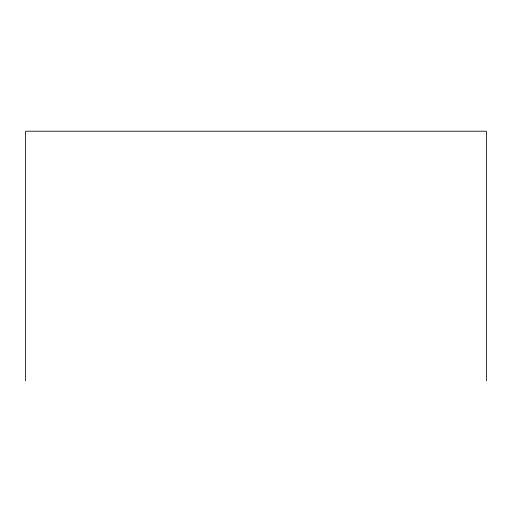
<?xml version="1.0" encoding="UTF-8"?>
<svg xmlns="http://www.w3.org/2000/svg" width="512" height="512" viewBox="0 0 512 512"><rect width="100%" height="100%" fill="white"/><g stroke="black" fill="none" stroke-linecap="round" stroke-linejoin="round"><path stroke-width="0.77" d="M486.4 380.781L486.4 131.219L25.6 131.219L25.6 380.781"/></g></svg>
